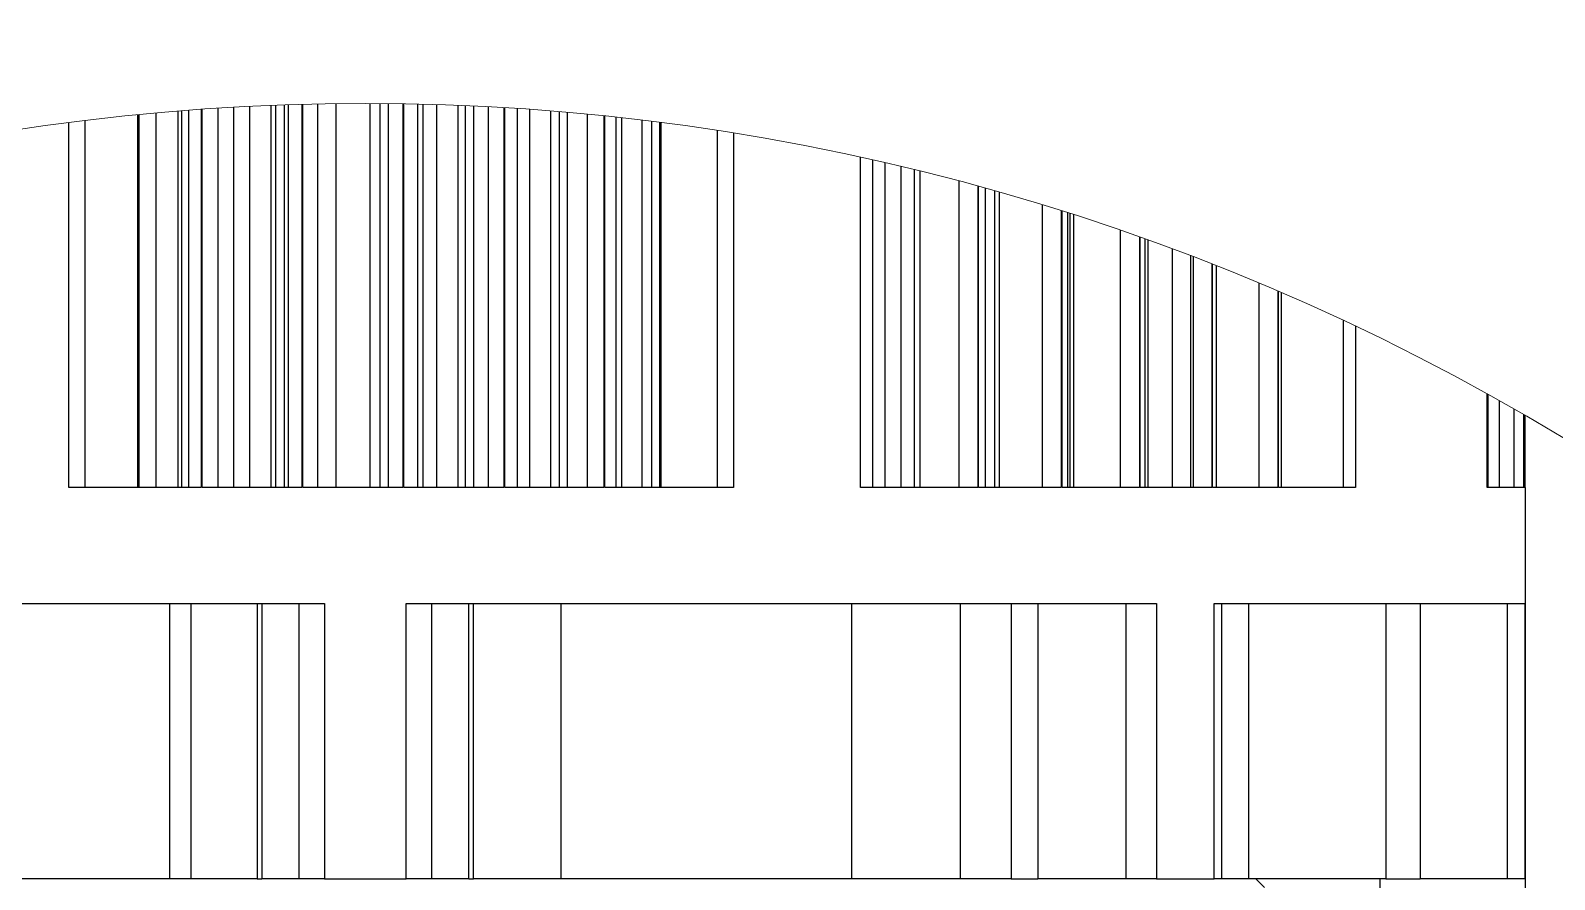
# Model space of a CAD drawing. Header units: millimetres. Extents: x 2 to 1187, y 2 to 839.
# Drawn here: x 521.1 to 573.7, y 264 to 293.2 of the extents above; entities that cross this region are included whole.
import ezdxf

# ---------------------------------------------------------------- set-up
doc = ezdxf.new("R2010")
doc.units = ezdxf.units.MM

msp = doc.modelspace()

# ---------------------------------------------------------------- hatches: boundary and pattern name
h = msp.add_hatch()
h.set_pattern_fill('ANSI31', color=256, scale=0.3)
h.paths.add_polyline_path([(600.3858, 723.2245), (600.3858, 724.6149), (599.1608, 724.6149, 0.4142136), (598.8858, 724.3399), (598.8858, 719.8899, 0.4142136), (599.1608, 719.6149), (600.3858, 719.6149), (600.3858, 721.0053, -0.4449663)])
h.paths.add_polyline_path([(648.8858, 724.3399, 0.4142136), (648.6108, 724.6149), (647.8858, 724.6149), (647.3858, 724.6149), (647.3858, 723.2245, -0.4449663), (647.3858, 721.0053), (647.3858, 719.6149), (648.6108, 719.6149, 0.4142136), (648.8858, 719.8899)])
h.paths.add_polyline_path([(648.8858, 681.5899, 0.4142136), (648.6108, 681.8649), (647.3858, 681.8649), (647.3858, 680.4745, -0.4449663), (647.3858, 678.2553), (647.3858, 676.8649), (648.6108, 676.8649, 0.4142136), (648.8858, 677.1399)])
h.paths.add_polyline_path([(600.3858, 678.2553, -0.4449663), (600.3858, 680.4745), (600.3858, 681.8649), (599.1608, 681.8649, 0.4142136), (598.8858, 681.5899), (598.8858, 677.1399, 0.4142136), (599.1608, 676.8649), (600.1358, 676.8649), (600.3858, 676.8649)])
h.paths.add_polyline_path([(204.0979, 197.9237, 0.4142136), (203.8229, 198.1987), (203.0979, 198.1987), (202.5979, 198.1987), (202.5979, 196.8084, -0.2124421), (203.0916, 195.6987, -0.2124421), (202.5979, 194.5891), (202.5979, 193.1987), (203.8229, 193.1987, 0.4142136), (204.0979, 193.4737)])
h.paths.add_polyline_path([(155.5979, 198.1987), (154.3729, 198.1987, 0.4142136), (154.0979, 197.9237), (154.0979, 193.4737, 0.4142136), (154.3729, 193.1987), (155.5979, 193.1987), (155.5979, 194.5891, -0.2124421), (155.1041, 195.6987, -0.2124421), (155.5979, 196.8084)])
h.paths.add_polyline_path([(155.5979, 154.0584), (155.5979, 155.4487), (154.3729, 155.4487, 0.4142136), (154.0979, 155.1737), (154.0979, 150.7237, 0.4142136), (154.3729, 150.4487), (155.3479, 150.4487), (155.5979, 150.4487), (155.5979, 151.8391, -0.4449663)])
h.paths.add_polyline_path([(204.0979, 155.1737, 0.4142136), (203.8229, 155.4487), (202.5979, 155.4487), (202.5979, 154.0584, -0.2124421), (203.0916, 152.9487, -0.2124421), (202.5979, 151.8391), (202.5979, 150.4487), (203.8229, 150.4487, 0.4142136), (204.0979, 150.7237)])
h = msp.add_hatch()
h.set_pattern_fill('ANSI31', color=256, scale=0.3, angle=90)
h.paths.add_polyline_path([(159.0979, 197.9237, 0.4142136), (158.8229, 198.1987), (157.5979, 198.1987), (157.5979, 196.8084, -0.2124421), (158.0916, 195.6987, -0.2124421), (157.5979, 194.5891), (157.5979, 193.1987), (158.8229, 193.1987, 0.4142136), (159.0979, 193.4737)])
h.paths.add_polyline_path([(200.5979, 196.8084), (200.5979, 198.1987), (199.3729, 198.1987, 0.4142136), (199.0979, 197.9237), (199.0979, 193.4737, 0.4142136), (199.3729, 193.1987), (200.3479, 193.1987), (200.5979, 193.1987), (200.5979, 194.5891, -0.4449663)])
h.paths.add_polyline_path([(157.5979, 154.0584), (157.5979, 155.4487), (158.8229, 155.4487), (159.0979, 155.4487), (159.0979, 150.4487), (158.8229, 150.4487), (157.5979, 150.4487), (157.5979, 151.8391, 0.4449663)])
h.paths.add_polyline_path([(200.5979, 154.0584), (200.5979, 155.4487), (199.3729, 155.4487, 0.4142136), (199.0979, 155.1737), (199.0979, 150.7237, 0.4142136), (199.3729, 150.4487), (200.5979, 150.4487), (200.5979, 151.8391, -0.4449663)])
h.paths.add_polyline_path([(603.8858, 724.3399, 0.4142136), (603.6108, 724.6149), (602.3858, 724.6149), (602.3858, 723.2245, -0.4449663), (602.3858, 721.0053), (602.3858, 719.6149), (603.6108, 719.6149, 0.4142136), (603.8858, 719.8899)])
h.paths.add_polyline_path([(645.3858, 724.6149), (644.1608, 724.6149, 0.4142136), (643.8858, 724.3399), (643.8858, 719.8899, 0.4142136), (644.1608, 719.6149), (645.1358, 719.6149), (645.3858, 719.6149), (645.3858, 721.0053, -0.4449663), (645.3858, 723.2245)])
h.paths.add_polyline_path([(645.3858, 680.4745), (645.3858, 681.8649), (644.1608, 681.8649, 0.4142136), (643.8858, 681.5899), (643.8858, 677.1399, 0.4142136), (644.1608, 676.8649), (645.3858, 676.8649), (645.3858, 678.2553, -0.4449663)])
h.paths.add_polyline_path([(603.8858, 681.5899, 0.4142136), (603.6108, 681.8649), (602.6358, 681.8649), (602.3858, 681.8649), (602.3858, 680.4745, -0.4449663), (602.3858, 678.2553), (602.3858, 676.8649), (603.6108, 676.8649, 0.4142136), (603.8858, 677.1399)])

# ---------------------------------------------------------------- linework, layer by layer
at = {"color": 7, "linetype": 'Continuous', "lineweight": 25}
for p, q in [((527.5803, 277.4833), (527.5803, 290.5608)), ((528.1274, 277.4833), (528.1274, 290.5939)), ((528.6649, 290.6226), (528.6649, 277.4833)), ((529.407, 277.4833), (529.407, 290.6564)), ((529.5615, 290.6625), (529.5615, 277.4833)), ((529.8622, 290.6736), (529.8622, 277.4833)), ((529.9937, 290.6781), (529.9937, 277.4833)), ((530.4653, 290.6925), (530.4653, 277.4833)), ((530.4993, 277.4833), (530.4993, 290.6934)), ((531.0161, 277.4833), (531.0161, 290.7057)), ((531.6429, 290.7162), (531.6429, 277.4833)), ((532.8281, 277.4833), (532.8281, 290.7224)), ((533.153, 290.7211), (533.153, 277.4833)), ((533.4465, 290.7187), (533.4465, 277.4833)), ((533.9547, 290.712), (533.9547, 277.4833)), ((533.9886, 277.4833), (533.9886, 290.7115)), ((534.4703, 277.4833), (534.4703, 290.702)), ((534.6479, 277.4833), (534.6479, 290.6978)), ((535.113, 290.6848), (535.113, 277.4833)), ((535.8566, 277.4833), (535.8566, 290.6584)), ((536.0982, 290.6483), (536.0982, 277.4833)), ((536.386, 290.6354), (536.386, 277.4833)), ((536.8882, 290.6103), (536.8882, 277.4833)), ((537.4341, 290.5794), (537.4341, 277.4833)), ((537.4679, 277.4833), (537.4679, 290.5773)), ((537.9077, 277.4833), (537.9077, 290.5495)), ((522.4309, 277.4833), (522.4309, 290.0642)), ((522.9956, 277.4833), (522.9956, 290.1352)), ((524.8175, 277.4833), (524.8175, 290.3363)), ((524.8583, 277.4833), (524.8583, 290.3403)), ((525.4358, 290.395), (525.4358, 277.4833)), ((526.2071, 277.4833), (526.2071, 290.4613)), ((526.3183, 290.4703), (526.3183, 277.4833)), ((526.5635, 290.4895), (526.5635, 277.4833)), ((526.9927, 290.5212), (526.9927, 277.4833)), ((527.0263, 277.4833), (527.0263, 290.5236)), ((538.3213, 290.5212), (538.3213, 277.4833)), ((539.0571, 277.4833), (539.0571, 290.4653)), ((539.342, 290.4419), (539.342, 277.4833)), ((539.6177, 290.4182), (539.6177, 277.4833)), ((540.3003, 290.3554), (540.3003, 277.4833)), ((540.8772, 290.2978), (540.8772, 277.4833)), ((540.9105, 277.4833), (540.9105, 290.2943)), ((541.3073, 277.4833), (541.3073, 290.252)), ((541.4865, 290.2322), (541.4865, 277.4833)), ((542.1958, 277.4833), (542.1958, 290.15)), ((542.5231, 290.1099), (542.5231, 277.4833)), ((542.7946, 290.0756), (542.7946, 277.4833)), ((542.8443, 290.0692), (542.8443, 277.4833)), ((544.783, 289.7952), (544.783, 277.4833)), ((545.3476, 289.7063), (545.3476, 277.4833)), ((549.7319, 277.4833), (549.7319, 288.873)), ((550.1539, 277.4833), (550.1539, 288.7793)), ((550.577, 277.4833), (550.577, 288.6829)), ((551.1351, 277.4833), (551.1351, 288.5521)), ((551.5832, 288.444), (551.5832, 277.4833)), ((551.7761, 288.3966), (551.7761, 277.4833)), ((553.1151, 288.0535), (553.1151, 277.4833)), ((553.7703, 287.8766), (553.7703, 277.4833)), ((553.7991, 277.4833), (553.7991, 287.8687)), ((554.0349, 277.4833), (554.0349, 287.8035)), ((554.3435, 287.7169), (554.3435, 277.4833)), ((554.5078, 287.6703), (554.5078, 277.4833)), ((555.9884, 287.2329), (555.9884, 277.4833)), ((556.651, 287.027), (556.651, 277.4833)), ((556.6781, 277.4833), (556.6781, 287.0184)), ((556.8779, 277.4833), (556.8779, 286.955)), ((556.9403, 286.9351), (556.9403, 277.4833)), ((557.0732, 286.8925), (557.0732, 277.4833)), ((558.6841, 286.3553), (558.6841, 277.4833)), ((559.349, 286.1224), (559.349, 277.4833)), ((559.3743, 277.4833), (559.3743, 286.1134)), ((559.5403, 277.4833), (559.5403, 286.0542)), ((559.6315, 286.0215), (559.6315, 277.4833)), ((560.4786, 277.4833), (560.4786, 285.7115)), ((561.1085, 285.474), (561.1085, 277.4833)), ((561.1946, 285.441), (561.1946, 277.4833)), ((561.8439, 285.1889), (561.8439, 277.4833)), ((561.8672, 277.4833), (561.8672, 285.1798)), ((562.002, 277.4833), (562.002, 285.1265)), ((563.4623, 284.5318), (563.4623, 277.4833)), ((564.1167, 284.2543), (564.1167, 277.4833)), ((564.1377, 277.4833), (564.1377, 284.2453)), ((564.2442, 277.4833), (564.2442, 284.1994)), ((566.3727, 283.244), (566.3727, 277.4833)), ((566.7914, 283.0471), (566.7914, 277.4833)), ((571.3276, 277.4833), (571.3276, 280.718)), ((571.3609, 277.4833), (571.3609, 280.6996)), ((571.7458, 280.4845), (571.7458, 277.4833)), ((572.2538, 280.1963), (572.2538, 277.4833)), ((572.2586, 277.4833), (572.2586, 280.1936)), ((572.2636, 277.4833), (572.2636, 280.1907)), ((572.5968, 279.999), (572.5968, 277.4833)), ((572.5987, 277.4833), (572.5987, 279.9979)), ((572.5994, 277.4833), (572.5994, 279.9975)), ((572.6361, 277.4833), (572.6361, 279.9762)), ((526.9927, 277.4833), (522.4309, 277.4833)), ((530.4653, 277.4833), (527.0263, 277.4833)), ((533.9547, 277.4833), (530.4993, 277.4833)), ((537.4341, 277.4833), (533.9886, 277.4833)), ((540.8772, 277.4833), (537.4679, 277.4833)), ((545.3476, 277.4833), (540.9105, 277.4833)), ((553.7703, 277.4833), (549.7319, 277.4833)), ((556.651, 277.4833), (553.7991, 277.4833)), ((559.349, 277.4833), (556.6781, 277.4833)), ((561.8439, 277.4833), (559.3743, 277.4833)), ((564.1167, 277.4833), (561.8672, 277.4833)), ((566.7914, 277.4833), (564.1377, 277.4833)), ((572.2538, 277.4833), (571.3276, 277.4833)), ((572.5968, 277.4833), (572.2586, 277.4833)), ((572.6569, 277.4833), (572.5987, 277.4833)), ((572.6569, 263.9833), (572.6569, 277.4833)), ((516.7849, 273.4833), (531.2469, 273.4833)), ((525.9146, 263.9833), (525.9146, 273.4833)), ((526.6374, 273.4833), (526.6374, 263.9833)), ((528.9267, 273.4833), (528.9267, 263.9833)), ((529.0857, 273.4833), (529.0857, 263.9833)), ((530.3616, 273.4833), (530.3616, 263.9833)), ((531.2469, 273.4833), (531.2469, 263.9833)), ((534.0669, 273.4833), (559.9266, 273.4833)), ((534.0669, 263.9833), (534.0669, 273.4833)), ((534.9521, 263.9833), (534.9521, 273.4833)), ((536.2281, 263.9833), (536.2281, 273.4833)), ((536.387, 263.9833), (536.387, 273.4833)), ((539.3992, 273.4833), (539.3992, 263.9833)), ((549.4298, 263.9833), (549.4298, 273.4833)), ((553.1674, 273.4833), (553.1674, 263.9833)), ((554.9212, 273.4833), (554.9212, 263.9833)), ((555.8425, 273.4833), (555.8425, 263.9833)), ((558.8702, 273.4833), (558.8702, 263.9833)), ((559.9266, 273.4833), (559.9266, 263.9833)), ((561.9206, 273.4833), (572.632, 273.4833)), ((561.9206, 263.9833), (561.9206, 273.4833)), ((562.189, 263.9833), (562.189, 273.4833)), ((563.1197, 263.9833), (563.1197, 273.4833)), ((567.8324, 273.4833), (567.8324, 263.9833)), ((569.0175, 273.4833), (569.0175, 263.9833)), ((572.0234, 273.4833), (572.0234, 263.9833)), ((572.632, 273.4833), (572.632, 263.9833)), ((525.9146, 263.9833), (515.884, 263.9833)), ((526.6374, 263.9833), (525.9146, 263.9833)), ((528.9267, 263.9833), (526.6374, 263.9833)), ((528.9267, 263.9833), (529.0857, 263.9833)), ((530.3616, 263.9833), (529.0857, 263.9833)), ((531.2469, 263.9833), (530.3616, 263.9833)), ((531.2469, 263.9833), (534.0669, 263.9833)), ((534.9521, 263.9833), (534.0669, 263.9833)), ((536.2281, 263.9833), (534.9521, 263.9833)), ((536.2281, 263.9833), (536.387, 263.9833)), ((539.3992, 263.9833), (536.387, 263.9833)), ((549.4298, 263.9833), (539.3992, 263.9833)), ((553.1674, 263.9833), (549.4298, 263.9833)), ((554.9212, 263.9833), (553.1674, 263.9833)), ((554.9212, 263.9833), (555.8425, 263.9833)), ((558.8702, 263.9833), (555.8425, 263.9833)), ((559.9266, 263.9833), (558.8702, 263.9833)), ((559.9266, 263.9833), (561.9206, 263.9833)), ((562.189, 263.9833), (561.9206, 263.9833)), ((563.1197, 263.9833), (562.189, 263.9833)), ((567.8324, 263.9833), (563.1197, 263.9833)), ((563.6569, 263.6833), (563.3569, 263.9833)), ((567.6348, 263.9833), (567.6348, 236.9833)), ((567.8324, 263.9833), (569.0175, 263.9833)), ((568.8827, 263.9833), (568.8827, 263.9696)), ((572.0234, 263.9833), (569.0175, 263.9833)), ((572.632, 263.9833), (572.0234, 263.9833)), ((572.632, 263.9833), (572.6569, 263.9833)), ((572.6376, 263.9833), (572.6376, 236.9833)), ((572.6569, 263.9833), (572.6376, 263.9833)), ((572.6569, 246.6833), (572.6569, 263.9833))]:
    msp.add_line(p, q, dxfattribs=at)
at = {"color": 7, "linetype": 'Continuous', "lineweight": 18}
msp.add_arc((532.6569, 210.9833), 79.7393, 57.792512, 122.207477, dxfattribs=at)

doc.saveas('drawing.dxf')
